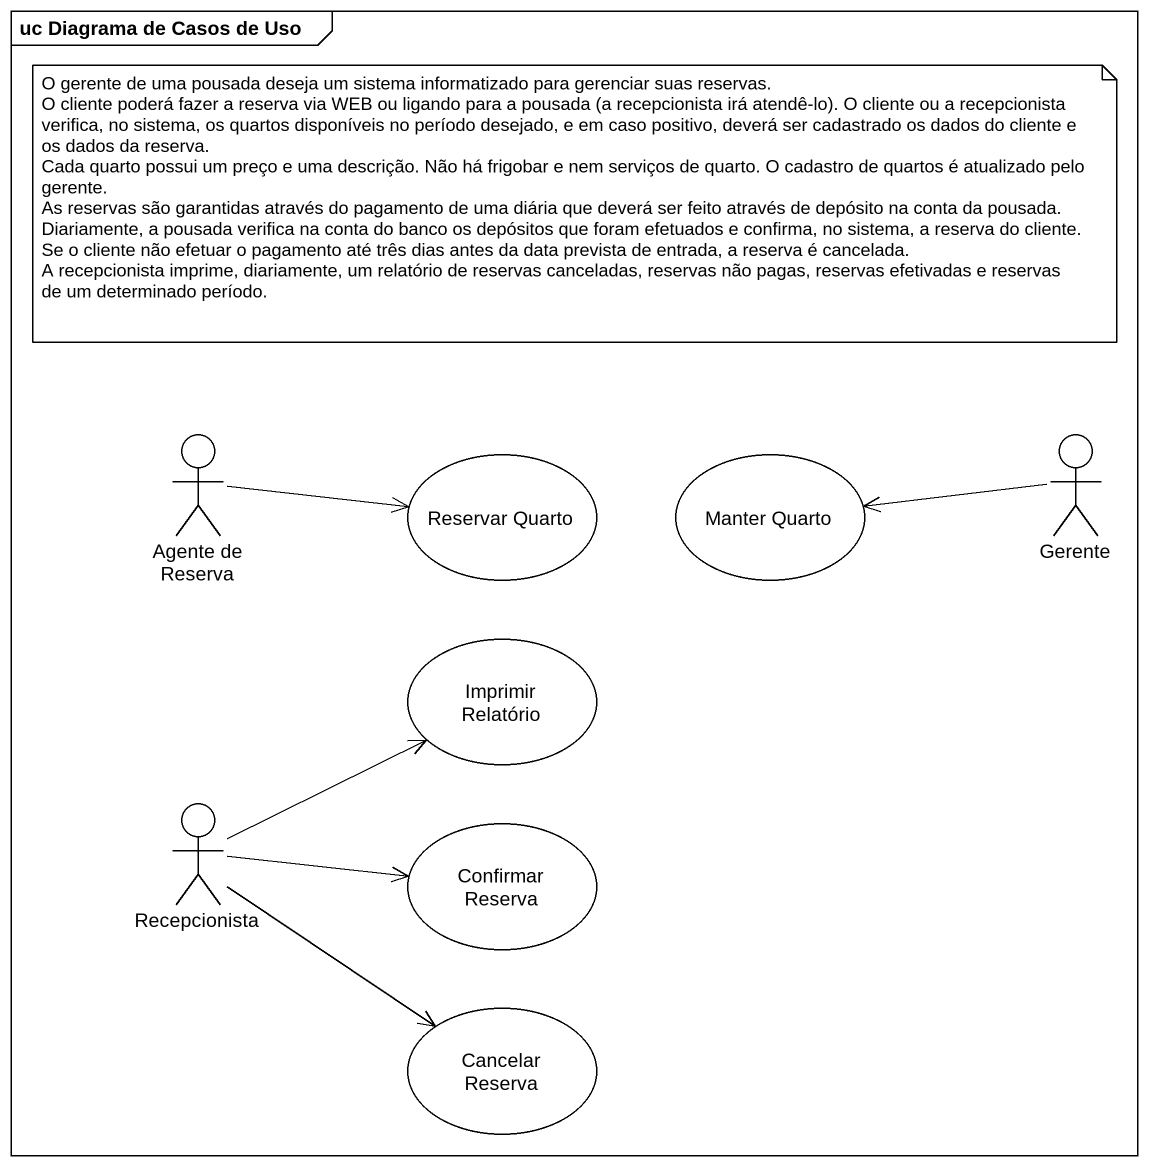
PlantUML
@startuml
mainframe uc Diagrama de Casos de Uso
actor "Agente de Reserva" as Agente_de_Reserva
usecase "Reservar Quarto" as Reservar_Quarto
usecase "Manter Quarto" as Manter_Quarto
actor Gerente
usecase "Imprimir Relatório" as Imprimir_Relatório
actor Recepcionista
usecase "Confirmar Reserva" as Confirmar_Reserva
usecase "Cancelar Reserva" as Cancelar_Reserva
Agente_de_Reserva -right-> Reservar_Quarto
Gerente -left-> Manter_Quarto
Recepcionista -up-> Imprimir_Relatório
Recepcionista -right-> Confirmar_Reserva
Recepcionista --> Cancelar_Reserva
note as N1
  O gerente de uma pousada deseja um sistema informatizado para gerenciar suas reservas.
  O cliente poderá fazer a reserva via WEB ou ligando para a pousada (a recepcionista irá atendê-lo). O cliente ou a recepcionista verifica, no sistema, os quartos disponíveis no período desejado, e em caso positivo, deverá ser cadastrado os dados do cliente e os dados da reserva.
  Cada quarto possui um preço e uma descrição. Não há frigobar e nem serviços de quarto. O cadastro de quartos é atualizado pelo gerente.
  As reservas são garantidas através do pagamento de uma diária que deverá ser feito através de depósito na conta da pousada.
  Diariamente, a pousada verifica na conta do banco os depósitos que foram efetuados e confirma, no sistema, a reserva do cliente. Se o cliente não efetuar o pagamento até três dias antes da data prevista de entrada, a reserva é cancelada.
  A recepcionista imprime, diariamente, um relatório de reservas canceladas, reservas não pagas, reservas efetivadas e reservas de um determinado período.
end note
@enduml
